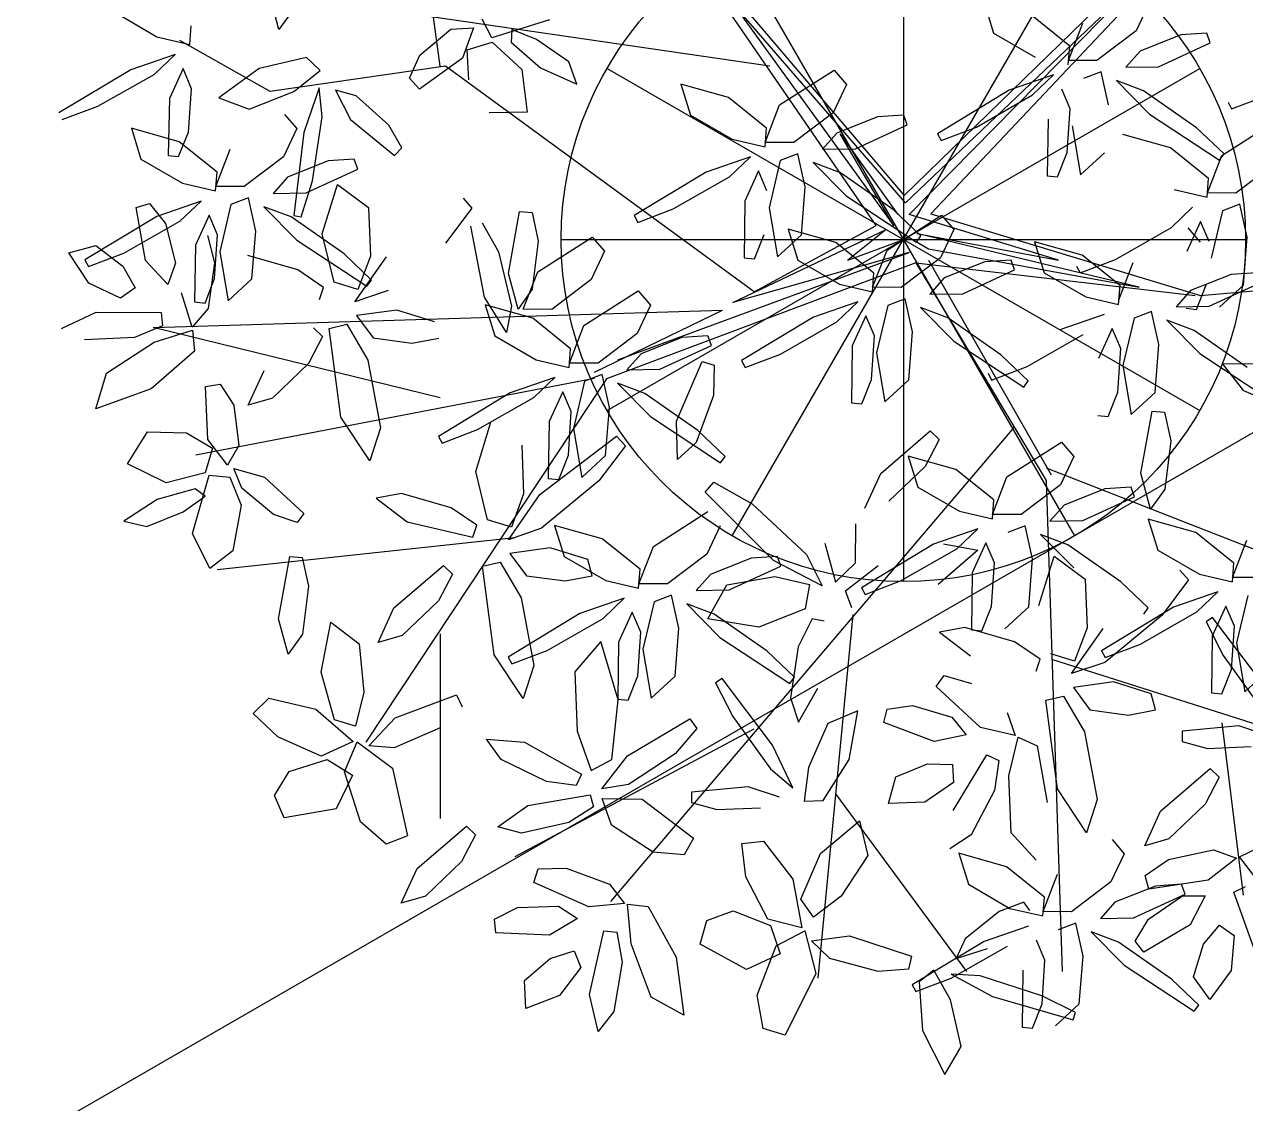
# Model space of a CAD drawing. Extents: x 8365 to 8547, y -347 to -272.
# Drawn here: x 8511.82 to 8512.89, y -327.927 to -326.981 of the extents above; entities that cross this region are included whole.
import ezdxf

# ---------------------------------------------------------------- set-up
doc = ezdxf.new("R2010")
doc.units = 0
doc.layers.get('0').update_dxf_attribs({"linetype": 'CONTINUOUS'})
doc.layers.add('1', color=7, linetype='CONTINUOUS')

msp = doc.modelspace()

# ---------------------------------------------------------------- linework, layer by layer
at = {"linetype": 'CONTINUOUS'}
for p, q in [((8512.5904, -326.8692), (8512.5904, -327.4692)), ((8512.5904, -326.8692), (8512.5904, -327.4692)), ((8512.4404, -326.9094), (8512.7404, -327.429)), ((8512.4404, -326.9094), (8512.7404, -327.429)), ((8512.4404, -327.429), (8512.7404, -326.9094)), ((8512.3306, -327.3192), (8512.8502, -327.0192)), ((8512.3306, -327.0192), (8512.8502, -327.3192)), ((8512.2904, -327.1692), (8512.8904, -327.1692)), ((8512.2904, -327.1692), (8512.8904, -327.1692)), ((8512.2904, -327.1692), (8512.8904, -327.1692))]:
    msp.add_line(p, q, dxfattribs=at)
at = {"color": 44}
for p, q in [((8512.5666, -327.1569), (8512.3709, -326.8716)), ((8512.3709, -326.8716), (8512.5911, -327.1306)), ((8512.1844, -327.0171), (8512.1658, -326.8828)), ((8512.5911, -327.1306), (8512.7996, -326.9276)), ((8512.4734, -327.0171), (8511.9747, -326.9443)), ((8512.8039, -326.9354), (8512.5922, -327.137)), ((8512.5956, -327.1471), (8512.8039, -326.9354)), ((8512.6144, -327.1466), (8512.814, -326.9353)), ((8512.5922, -327.137), (8512.441, -326.9623)), ((8512.441, -326.9623), (8512.582, -327.1571)), ((8512.0353, -327.0394), (8511.956, -326.9947)), ((8512.1891, -327.0171), (8512.0353, -327.0394)), ((8512.4595, -327.215), (8512.1891, -327.0171)), ((8512.582, -327.1571), (8512.535, -327.0765)), ((8512.535, -327.0765), (8512.5854, -327.1471)), ((8512.7265, -327.1874), (8512.5956, -327.1471)), ((8512.6144, -327.1466), (8512.8509, -327.2184)), ((8512.4595, -327.215), (8512.5666, -327.1569)), ((8512.441, -327.2243), (8512.5754, -327.1605)), ((8512.5754, -327.1605), (8512.5417, -327.1874)), ((8512.5417, -327.1874), (8512.5956, -327.1673)), ((8512.5956, -327.1673), (8512.6124, -327.1774)), ((8512.6022, -327.1639), (8512.7265, -327.1874)), ((8512.7971, -327.211), (8512.6022, -327.1639)), ((8512.6124, -327.1774), (8512.7971, -327.211)), ((8512.6012, -327.1896), (8512.33, -327.2912)), ((8512.3402, -327.2748), (8512.5956, -327.1806)), ((8512.5956, -327.1806), (8512.441, -327.2243)), ((8512.6012, -327.1896), (8512.7157, -327.3806)), ((8512.6012, -327.1896), (8512.8462, -327.2184)), ((8512.6124, -327.1874), (8512.7199, -327.3756)), ((8512.8509, -327.2184), (8513.0373, -327.2016)), ((8511.9327, -327.2464), (8512.4319, -327.231)), ((8512.3196, -327.2855), (8512.4319, -327.231)), ((8512.1844, -327.3079), (8511.9327, -327.2464)), ((8512.3196, -327.2911), (8511.97, -327.3582)), ((8512.33, -327.2912), (8512.1192, -327.6099)), ((8512.6871, -327.334), (8512.3336, -327.7497)), ((8512.7157, -327.3694), (8513.1445, -327.5372)), ((8512.7157, -327.3806), (8512.7297, -327.8112)), ((8512.2497, -327.4309), (8511.9887, -327.4589)), ((8512.546, -327.4981), (8512.5153, -327.8168)), ((8512.1844, -327.5149), (8512.1844, -327.677)), ((8512.7204, -327.5372), (8513.0373, -327.6379)), ((8512.8695, -327.5931), (8512.8882, -327.7441)), ((8512.4594, -327.5987), (8512.2497, -327.7106)), ((8512.5309, -327.6553), (8512.6458, -327.8112))]:
    msp.add_line(p, q, dxfattribs=at)
at = {"color": 60}
for p, q in [((8512.0429, -326.9849), (8512.0348, -326.9535)), ((8511.8996, -326.97), (8511.9359, -326.9913)), ((8512.0556, -326.9675), (8512.0429, -326.9849)), ((8512.2296, -326.9923), (8512.2212, -326.9759)), ((8512.2803, -326.9765), (8512.2296, -326.9923)), ((8511.9647, -326.9982), (8511.9661, -326.9817)), ((8512.1664, -327.0075), (8512.1936, -326.9847)), ((8512.1936, -326.9847), (8512.2136, -326.9834)), ((8512.2136, -326.9834), (8512.204, -327.0102)), ((8512.247, -326.9851), (8512.2465, -326.996)), ((8512.2689, -326.9938), (8512.247, -326.9851)), ((8511.9359, -326.9913), (8511.9647, -326.9982)), ((8512.2081, -327.0028), (8512.2298, -326.9961)), ((8512.2298, -326.9961), (8512.2559, -327.0202)), ((8512.2465, -326.996), (8512.2723, -327.0187)), ((8512.2971, -327.0133), (8512.2689, -326.9938)), ((8511.952, -327.0069), (8511.913, -327.0203)), ((8511.9335, -327.0245), (8511.952, -327.0069)), ((8512.1574, -327.0278), (8512.1664, -327.0075)), ((8512.2093, -327.029), (8512.2081, -327.0028)), ((8511.959, -327.0193), (8511.9469, -327.0456)), ((8511.9663, -327.0369), (8511.959, -327.0193)), ((8512.0255, -327.0192), (8511.9904, -327.0448)), ((8512.0671, -327.0096), (8512.0255, -327.0192)), ((8512.0792, -327.0208), (8512.0671, -327.0096)), ((8512.204, -327.0102), (8512.1663, -327.0372)), ((8512.2723, -327.0187), (8512.3042, -327.0328)), ((8512.3042, -327.0328), (8512.2971, -327.0133)), ((8511.913, -327.0203), (8511.8499, -327.058)), ((8511.8841, -327.0523), (8511.9335, -327.0245)), ((8512.0561, -327.0393), (8512.0792, -327.0208)), ((8512.1663, -327.0372), (8512.1574, -327.0278)), ((8512.2559, -327.0202), (8512.2605, -327.0576)), ((8511.9636, -327.0751), (8511.9663, -327.0369)), ((8512.0169, -327.055), (8512.0561, -327.0393)), ((8512.0782, -327.0362), (8512.0649, -327.0752)), ((8512.0808, -327.0616), (8512.0782, -327.0362)), ((8512.1107, -327.0433), (8512.0924, -327.0383)), ((8512.0924, -327.0383), (8512.1057, -327.064)), ((8512.4371, -327.0447), (8512.3953, -327.0329)), ((8512.3953, -327.0329), (8512.4037, -327.06)), ((8511.9469, -327.0456), (8511.9459, -327.0954)), ((8511.9904, -327.0448), (8512.0169, -327.055)), ((8512.1392, -327.0689), (8512.1107, -327.0433)), ((8511.853, -327.0639), (8511.8841, -327.0523)), ((8512.0479, -327.0594), (8512.0587, -327.0719)), ((8512.0724, -327.1177), (8512.0808, -327.0616)), ((8512.2605, -327.0576), (8512.2273, -327.0581)), ((8512.4037, -327.06), (8512.4402, -327.0811)), ((8511.9554, -327.0834), (8511.9136, -327.0716)), ((8511.9136, -327.0716), (8511.922, -327.0987)), ((8512.0587, -327.0719), (8512.0471, -327.0967)), ((8512.1057, -327.064), (8512.1444, -327.0954)), ((8512.1508, -327.0888), (8512.1392, -327.0689)), ((8511.955, -327.0965), (8511.9636, -327.0751)), ((8511.9887, -327.1101), (8511.9554, -327.0834)), ((8512.0649, -327.0752), (8512.0559, -327.1482)), ((8511.9876, -327.1227), (8512.0002, -327.0899)), ((8512.1444, -327.0954), (8512.1508, -327.0888)), ((8511.922, -327.0987), (8511.9585, -327.1198)), ((8511.9459, -327.0954), (8511.955, -327.0965)), ((8512.0471, -327.0967), (8512.0126, -327.1228)), ((8512.086, -327.1003), (8512.0504, -327.1145)), ((8512.109, -327.0987), (8512.086, -327.1003)), ((8512.112, -327.1074), (8512.109, -327.0987)), ((8511.9874, -327.1265), (8511.9887, -327.1101)), ((8512.0504, -327.1145), (8512.0378, -327.1287)), ((8512.0667, -327.1282), (8512.112, -327.1074)), ((8512.4175, -327.1102), (8512.3545, -327.1482)), ((8512.3887, -327.1424), (8512.4379, -327.1143)), ((8511.9585, -327.1198), (8511.9874, -327.1265)), ((8512.0126, -327.1228), (8511.9876, -327.1227)), ((8512.0625, -327.1493), (8512.0724, -327.1177)), ((8512.081, -327.1641), (8512.0942, -327.1208)), ((8512.0942, -327.1208), (8512.1215, -327.1411)), ((8511.9747, -327.1354), (8511.9358, -327.1489)), ((8511.9562, -327.153), (8511.9747, -327.1354)), ((8512.0162, -327.1327), (8512.0008, -327.1386)), ((8512.0226, -327.1617), (8512.0162, -327.1327)), ((8512.0378, -327.1287), (8512.0667, -327.1282)), ((8512.2046, -327.133), (8512.2122, -327.1417)), ((8511.9178, -327.1411), (8511.9295, -327.1375)), ((8511.9261, -327.1876), (8511.9178, -327.1411)), ((8511.9295, -327.1375), (8511.9436, -327.155)), ((8511.9818, -327.1477), (8511.9697, -327.1741)), ((8511.9891, -327.1652), (8511.9818, -327.1477)), ((8512.0008, -327.1386), (8511.991, -327.1801)), ((8512.0536, -327.1494), (8512.0297, -327.1404)), ((8512.0297, -327.1404), (8512.0586, -327.1697)), ((8512.1215, -327.1411), (8512.1231, -327.1838)), ((8512.2122, -327.1417), (8512.1889, -327.1725)), ((8512.2441, -327.1991), (8512.254, -327.1446)), ((8512.254, -327.1446), (8512.2649, -327.1455)), ((8512.2649, -327.1455), (8512.2703, -327.1706)), ((8512.3577, -327.1541), (8512.3887, -327.1424)), ((8511.9358, -327.1489), (8511.8728, -327.187)), ((8511.907, -327.1811), (8511.9562, -327.153)), ((8511.9436, -327.155), (8511.9524, -327.19)), ((8512.1001, -327.1818), (8512.0536, -327.1494)), ((8512.0559, -327.1482), (8512.0625, -327.1493)), ((8512.2231, -327.2198), (8512.2112, -327.1574)), ((8512.2212, -327.1546), (8512.2354, -327.1801)), ((8512.3545, -327.1482), (8512.3577, -327.1541)), ((8511.9804, -327.1655), (8511.9865, -327.1896)), ((8511.9866, -327.2035), (8511.9891, -327.1652)), ((8512.0193, -327.2037), (8512.0226, -327.1617)), ((8512.0914, -327.2065), (8512.081, -327.1641)), ((8512.2698, -327.1975), (8512.3175, -327.167)), ((8512.3175, -327.167), (8512.3283, -327.1794)), ((8511.8588, -327.1809), (8511.8823, -327.1745)), ((8511.8823, -327.1745), (8511.9062, -327.1926)), ((8511.9697, -327.1741), (8511.969, -327.2239)), ((8511.991, -327.1801), (8511.9983, -327.223)), ((8512.0586, -327.1697), (8512.1201, -327.2102)), ((8512.2354, -327.1801), (8512.2467, -327.2276)), ((8512.2703, -327.1706), (8512.265, -327.2128)), ((8512.3283, -327.1794), (8512.3166, -327.2042)), ((8511.8762, -327.2075), (8511.8588, -327.1809)), ((8511.8728, -327.187), (8511.876, -327.1928)), ((8511.876, -327.1928), (8511.907, -327.1811)), ((8511.9455, -327.2086), (8511.9261, -327.1876)), ((8511.9524, -327.19), (8511.9455, -327.2086)), ((8511.9865, -327.1896), (8511.9808, -327.2296)), ((8512.0594, -327.1959), (8512.0158, -327.1833)), ((8512.124, -327.2047), (8512.1001, -327.1818)), ((8512.1096, -327.2239), (8512.1372, -327.1843)), ((8512.1231, -327.1838), (8512.1122, -327.213)), ((8511.9062, -327.1926), (8511.917, -327.2116)), ((8512.082, -327.2112), (8512.0594, -327.1959)), ((8512.2526, -327.2303), (8512.2441, -327.1991)), ((8512.2571, -327.2302), (8512.2698, -327.1975)), ((8511.904, -327.2205), (8511.8762, -327.2075)), ((8511.917, -327.2116), (8511.904, -327.2205)), ((8511.9782, -327.2249), (8511.9866, -327.2035)), ((8511.9983, -327.223), (8512.0193, -327.2037)), ((8512.0785, -327.2217), (8512.082, -327.2112)), ((8512.1122, -327.213), (8512.0914, -327.2065)), ((8512.1201, -327.2102), (8512.124, -327.2047)), ((8512.3166, -327.2042), (8512.2821, -327.2304)), ((8511.967, -327.246), (8511.9575, -327.216)), ((8512.1386, -327.2139), (8512.1096, -327.2239)), ((8512.2424, -327.2508), (8512.2231, -327.2198)), ((8512.265, -327.2128), (8512.2526, -327.2303)), ((8512.3103, -327.2447), (8512.358, -327.2142)), ((8511.8523, -327.2473), (8511.8826, -327.2328)), ((8511.8826, -327.2328), (8511.9398, -327.2333)), ((8511.9398, -327.2333), (8511.9409, -327.2448)), ((8511.9808, -327.2296), (8511.967, -327.246)), ((8511.969, -327.2239), (8511.9782, -327.2249)), ((8512.1462, -327.231), (8512.1111, -327.2359)), ((8512.1793, -327.2414), (8512.1462, -327.231)), ((8512.2655, -327.2382), (8512.2237, -327.2264)), ((8512.2237, -327.2264), (8512.2321, -327.2536)), ((8512.2467, -327.2276), (8512.2424, -327.2508)), ((8512.2821, -327.2304), (8512.2571, -327.2302)), ((8512.087, -327.2471), (8512.1024, -327.2435)), ((8512.1024, -327.2435), (8512.1208, -327.275)), ((8512.1111, -327.2359), (8512.1255, -327.2555)), ((8512.2987, -327.2649), (8512.2655, -327.2382)), ((8511.9163, -327.255), (8511.8724, -327.2571)), ((8511.9409, -327.2448), (8511.9163, -327.255)), ((8511.9337, -327.2591), (8511.9671, -327.2487)), ((8511.9671, -327.2487), (8511.9689, -327.267)), ((8512.0811, -327.2543), (8512.0689, -327.2778)), ((8512.0732, -327.2467), (8512.0811, -327.2543)), ((8512.0972, -327.3249), (8512.087, -327.2471)), ((8512.2321, -327.2536), (8512.2686, -327.2746)), ((8512.2977, -327.2775), (8512.3103, -327.2447)), ((8512.3571, -327.2515), (8512.3227, -327.2777)), ((8511.8917, -327.2864), (8511.9337, -327.2591)), ((8512.1255, -327.2555), (8512.1594, -327.2602)), ((8512.1594, -327.2602), (8512.1832, -327.2556)), ((8512.2974, -327.2814), (8512.2987, -327.2649)), ((8511.9689, -327.267), (8511.9308, -327.3002)), ((8512.1208, -327.275), (8512.132, -327.3342)), ((8512.2686, -327.2746), (8512.2974, -327.2814)), ((8512.3605, -327.2693), (8512.3479, -327.2835)), ((8511.8824, -327.3176), (8511.8917, -327.2864)), ((8512.016, -327.3144), (8512.0299, -327.2841)), ((8512.0689, -327.2778), (8512.0372, -327.3082)), ((8512.3227, -327.2777), (8512.2977, -327.2775)), ((8511.9787, -327.2982), (8511.9914, -327.2959)), ((8511.9914, -327.2959), (8512.0035, -327.3145)), ((8512.2847, -327.2902), (8512.2458, -327.3037)), ((8512.2663, -327.3078), (8512.2847, -327.2902)), ((8512.3109, -327.2934), (8512.3011, -327.3349)), ((8512.3263, -327.2876), (8512.3109, -327.2934)), ((8512.3327, -327.3165), (8512.3263, -327.2876)), ((8512.3636, -327.3043), (8512.3397, -327.2952)), ((8511.9308, -327.3002), (8511.8824, -327.3176)), ((8511.9807, -327.3445), (8511.9787, -327.2982)), ((8512.0372, -327.3082), (8512.016, -327.3144)), ((8512.2458, -327.3037), (8512.1829, -327.3418)), ((8512.2171, -327.3359), (8512.2663, -327.3078)), ((8512.2918, -327.3026), (8512.2798, -327.3289)), ((8512.2992, -327.3201), (8512.2918, -327.3026)), ((8512.0035, -327.3145), (8512.0077, -327.3498)), ((8512.3293, -327.3585), (8512.3327, -327.3165)), ((8512.1225, -327.3633), (8512.0972, -327.3249)), ((8512.2155, -327.3726), (8512.2287, -327.3293)), ((8512.2798, -327.3289), (8512.2791, -327.3787)), ((8512.2967, -327.3583), (8512.2992, -327.3201)), ((8511.9102, -327.3659), (8511.9278, -327.3379)), ((8511.9278, -327.3379), (8511.962, -327.3387)), ((8511.962, -327.3387), (8511.9847, -327.352)), ((8512.132, -327.3342), (8512.1225, -327.3633)), ((8512.1861, -327.3477), (8512.2171, -327.3359)), ((8512.3011, -327.3349), (8512.3084, -327.3778)), ((8511.9979, -327.3672), (8511.9807, -327.3445)), ((8512.0077, -327.3498), (8511.9979, -327.3672)), ((8512.1829, -327.3418), (8512.1861, -327.3477)), ((8512.256, -327.3496), (8512.2575, -327.3923)), ((8512.2716, -327.3928), (8512.339, -327.3415)), ((8512.3467, -327.3502), (8512.3234, -327.3809)), ((8512.339, -327.3415), (8512.3467, -327.3502)), ((8511.9847, -327.352), (8511.9784, -327.3738)), ((8512.2882, -327.3797), (8512.2967, -327.3583)), ((8512.3084, -327.3778), (8512.3293, -327.3585)), ((8511.944, -327.3825), (8511.9102, -327.3659)), ((8512.0103, -327.3873), (8512.0035, -327.3701)), ((8512.0035, -327.3701), (8512.0302, -327.3777)), ((8512.2259, -327.415), (8512.2155, -327.3726)), ((8511.9784, -327.3738), (8511.944, -327.3825)), ((8511.9672, -327.4269), (8511.9817, -327.3757)), ((8511.9817, -327.3757), (8512, -327.3777)), ((8512, -327.3777), (8512.0098, -327.4022)), ((8512.0302, -327.3777), (8512.0649, -327.4095)), ((8512.3234, -327.3809), (8512.2731, -327.4224)), ((8512.2791, -327.3787), (8512.2882, -327.3797)), ((8511.9694, -327.3879), (8511.9362, -327.3971)), ((8511.9589, -327.4079), (8511.9782, -327.3942)), ((8511.9782, -327.3942), (8511.9694, -327.3879)), ((8512.0383, -327.4102), (8512.0103, -327.3873)), ((8512.1503, -327.3918), (8512.1281, -327.396)), ((8512.1939, -327.4044), (8512.1503, -327.3918)), ((8512.2441, -327.4324), (8512.2716, -327.3928)), ((8512.2575, -327.3923), (8512.2467, -327.4215)), ((8511.9362, -327.3971), (8511.907, -327.4161)), ((8512.0098, -327.4022), (8512.0025, -327.4421)), ((8512.1281, -327.396), (8512.1555, -327.4167)), ((8512.2164, -327.4197), (8512.1939, -327.4044)), ((8511.9272, -327.4208), (8511.9589, -327.4079)), ((8512.059, -327.4174), (8512.0383, -327.4102)), ((8512.0649, -327.4095), (8512.059, -327.4174)), ((8512.2467, -327.4215), (8512.2259, -327.415)), ((8511.907, -327.4161), (8511.9272, -327.4208)), ((8512.1555, -327.4167), (8512.213, -327.4301)), ((8512.213, -327.4301), (8512.2164, -327.4197)), ((8512.2731, -327.4224), (8512.2441, -327.4324)), ((8512.3264, -327.4318), (8512.2846, -327.4199)), ((8512.2846, -327.4199), (8512.293, -327.4471)), ((8511.9824, -327.4576), (8511.9672, -327.4269)), ((8512.0025, -327.4421), (8511.9824, -327.4576)), ((8512.0426, -327.5017), (8512.0525, -327.4472)), ((8512.0525, -327.4472), (8512.0634, -327.4481)), ((8512.2807, -327.4395), (8512.2455, -327.4444)), ((8512.2455, -327.4444), (8512.26, -327.464)), ((8512.3138, -327.4499), (8512.2807, -327.4395)), ((8512.293, -327.4471), (8512.3295, -327.4682)), ((8512.0634, -327.4481), (8512.0688, -327.4732)), ((8512.1438, -327.4923), (8512.1871, -327.455)), ((8512.1871, -327.455), (8512.1951, -327.4626)), ((8512.2215, -327.4556), (8512.2369, -327.452)), ((8512.2316, -327.5334), (8512.2215, -327.4556)), ((8512.2369, -327.452), (8512.2553, -327.4835)), ((8512.3177, -327.464), (8512.3138, -327.4499)), ((8512.1951, -327.4626), (8512.1828, -327.4861)), ((8512.26, -327.464), (8512.2938, -327.4686)), ((8512.2938, -327.4686), (8512.3177, -327.464)), ((8512.0688, -327.4732), (8512.0635, -327.5154)), ((8512.1828, -327.4861), (8512.1511, -327.5165)), ((8512.2553, -327.4835), (8512.2665, -327.5427)), ((8512.3456, -327.4837), (8512.3067, -327.4972)), ((8512.3272, -327.5014), (8512.3456, -327.4837)), ((8512.1299, -327.5227), (8512.1438, -327.4923)), ((8512.3067, -327.4972), (8512.2438, -327.5353)), ((8512.3527, -327.4961), (8512.3407, -327.5224))]:
    msp.add_line(p, q, dxfattribs=at)
at = {"color": 62}
for p, q in [((8512.6611, -326.961), (8512.6695, -326.9881)), ((8512.8062, -326.9613), (8512.7945, -326.9861)), ((8512.7362, -326.9995), (8512.7029, -326.9728)), ((8512.7351, -327.0121), (8512.7477, -326.9793)), ((8512.7945, -326.9861), (8512.7601, -327.0123)), ((8512.6695, -326.9881), (8512.706, -327.0092)), ((8512.7348, -327.0159), (8512.7362, -326.9995)), ((8512.7979, -327.0039), (8512.7853, -327.0181)), ((8512.7601, -327.0123), (8512.7351, -327.0121)), ((8512.4819, -327.0512), (8512.5296, -327.0207)), ((8512.5296, -327.0207), (8512.5404, -327.0332)), ((8512.7221, -327.0248), (8512.6832, -327.0383)), ((8512.7037, -327.0424), (8512.7221, -327.0248)), ((8512.7637, -327.0221), (8512.7483, -327.028)), ((8512.7701, -327.0511), (8512.7637, -327.0221)), ((8512.801, -327.0389), (8512.7771, -327.0298)), ((8512.7771, -327.0298), (8512.8061, -327.0591)), ((8512.5404, -327.0332), (8512.5288, -327.058)), ((8512.6832, -327.0383), (8512.6203, -327.0764)), ((8512.7366, -327.0547), (8512.7292, -327.0372)), ((8512.4704, -327.0714), (8512.4371, -327.0447)), ((8512.4693, -327.084), (8512.4819, -327.0512)), ((8512.6545, -327.0705), (8512.7037, -327.0424)), ((8512.5288, -327.058), (8512.4943, -327.0841)), ((8512.5677, -327.0616), (8512.5321, -327.0758)), ((8512.5907, -327.06), (8512.5677, -327.0616)), ((8512.5937, -327.0687), (8512.5907, -327.06)), ((8512.4691, -327.0878), (8512.4704, -327.0714)), ((8512.5484, -327.0895), (8512.5937, -327.0687)), ((8512.6235, -327.0823), (8512.6545, -327.0705)), ((8512.4402, -327.0811), (8512.4691, -327.0878)), ((8512.5321, -327.0758), (8512.5195, -327.09)), ((8512.6203, -327.0764), (8512.6235, -327.0823)), ((8512.4943, -327.0841), (8512.4693, -327.084)), ((8512.4979, -327.094), (8512.4825, -327.0999)), ((8512.5043, -327.1229), (8512.4979, -327.094)), ((8512.5195, -327.09), (8512.5484, -327.0895)), ((8512.4564, -327.0966), (8512.4175, -327.1102)), ((8512.4379, -327.1143), (8512.4564, -327.0966)), ((8512.4825, -327.0999), (8512.4727, -327.1414)), ((8512.5353, -327.1107), (8512.5114, -327.1017)), ((8512.5114, -327.1017), (8512.5403, -327.131)), ((8512.4635, -327.109), (8512.4515, -327.1354)), ((8512.4708, -327.1265), (8512.4635, -327.109)), ((8512.5818, -327.1431), (8512.5353, -327.1107)), ((8512.501, -327.165), (8512.5043, -327.1229)), ((8512.4515, -327.1354), (8512.4507, -327.1852)), ((8512.5403, -327.131), (8512.6018, -327.1714)), ((8512.4727, -327.1414), (8512.4801, -327.1843)), ((8512.5761, -327.1784), (8512.6238, -327.1479)), ((8512.6057, -327.166), (8512.5818, -327.1431)), ((8512.6238, -327.1479), (8512.6346, -327.1604)), ((8512.4599, -327.1862), (8512.4683, -327.1648)), ((8512.4801, -327.1843), (8512.501, -327.165)), ((8512.5313, -327.1719), (8512.4894, -327.16)), ((8512.4894, -327.16), (8512.4979, -327.1872)), ((8512.6018, -327.1714), (8512.6057, -327.166)), ((8512.6346, -327.1604), (8512.6229, -327.1851)), ((8512.5645, -327.1986), (8512.5313, -327.1719)), ((8512.5634, -327.2111), (8512.5761, -327.1784)), ((8512.4507, -327.1852), (8512.4599, -327.1862)), ((8512.4979, -327.1872), (8512.5343, -327.2083)), ((8512.6229, -327.1851), (8512.5884, -327.2113)), ((8512.6618, -327.1888), (8512.6263, -327.2029)), ((8512.6848, -327.1872), (8512.6618, -327.1888)), ((8512.6879, -327.1959), (8512.6848, -327.1872)), ((8512.5632, -327.215), (8512.5645, -327.1986)), ((8512.6426, -327.2167), (8512.6879, -327.1959)), ((8512.5343, -327.2083), (8512.5632, -327.215)), ((8512.5884, -327.2113), (8512.5634, -327.2111)), ((8512.6263, -327.2029), (8512.6136, -327.2171)), ((8512.358, -327.2142), (8512.3688, -327.2267)), ((8512.5921, -327.2212), (8512.5767, -327.2271)), ((8512.5984, -327.2501), (8512.5921, -327.2212)), ((8512.6136, -327.2171), (8512.6426, -327.2167)), ((8512.3688, -327.2267), (8512.3571, -327.2515)), ((8512.5505, -327.2238), (8512.5116, -327.2374)), ((8512.5321, -327.2415), (8512.5505, -327.2238)), ((8512.5767, -327.2271), (8512.5669, -327.2686)), ((8512.6294, -327.2379), (8512.6055, -327.2289)), ((8512.6055, -327.2289), (8512.6345, -327.2582)), ((8512.5116, -327.2374), (8512.4486, -327.2754)), ((8512.4828, -327.2696), (8512.5321, -327.2415)), ((8512.5576, -327.2362), (8512.5456, -327.2625)), ((8512.565, -327.2537), (8512.5576, -327.2362)), ((8512.6759, -327.2703), (8512.6294, -327.2379)), ((8512.3961, -327.2551), (8512.3605, -327.2693)), ((8512.419, -327.2536), (8512.3961, -327.2551)), ((8512.4221, -327.2622), (8512.419, -327.2536)), ((8512.5625, -327.2919), (8512.565, -327.2537)), ((8512.5951, -327.2921), (8512.5984, -327.2501)), ((8512.3768, -327.283), (8512.4221, -327.2622)), ((8512.5456, -327.2625), (8512.5449, -327.3124)), ((8512.3916, -327.3286), (8512.4141, -327.276)), ((8512.4141, -327.276), (8512.4246, -327.2794)), ((8512.4486, -327.2754), (8512.4518, -327.2813)), ((8512.4518, -327.2813), (8512.4828, -327.2696)), ((8512.5669, -327.2686), (8512.5742, -327.3114)), ((8512.3479, -327.2835), (8512.3768, -327.283)), ((8512.4246, -327.2794), (8512.4239, -327.3059)), ((8512.6646, -327.2865), (8512.6678, -327.2924)), ((8512.3397, -327.2952), (8512.3687, -327.3245)), ((8512.554, -327.3133), (8512.5625, -327.2919)), ((8512.5742, -327.3114), (8512.5951, -327.2921)), ((8512.4101, -327.3366), (8512.3636, -327.3043)), ((8512.4239, -327.3059), (8512.4088, -327.3471)), ((8512.5449, -327.3124), (8512.554, -327.3133)), ((8512.3687, -327.3245), (8512.4301, -327.365)), ((8512.3925, -327.362), (8512.3916, -327.3286)), ((8512.4341, -327.3595), (8512.4101, -327.3366)), ((8512.5705, -327.3743), (8512.6138, -327.337)), ((8512.6138, -327.337), (8512.6217, -327.3446)), ((8512.4088, -327.3471), (8512.3925, -327.362)), ((8512.6217, -327.3446), (8512.6095, -327.3681)), ((8512.4301, -327.365), (8512.4341, -327.3595)), ((8512.6365, -327.3709), (8512.5946, -327.3591)), ((8512.5946, -327.3591), (8512.6031, -327.3863)), ((8512.6095, -327.3681), (8512.5777, -327.3985)), ((8512.6697, -327.3976), (8512.6365, -327.3709)), ((8512.4165, -327.3907), (8512.4241, -327.382)), ((8512.4241, -327.382), (8512.4577, -327.401)), ((8512.5566, -327.4047), (8512.5705, -327.3743)), ((8512.6686, -327.4102), (8512.6812, -327.3774)), ((8512.4764, -327.4507), (8512.4165, -327.3907)), ((8512.6031, -327.3863), (8512.6395, -327.4074)), ((8512.4577, -327.401), (8512.5055, -327.4454)), ((8512.6684, -327.4141), (8512.6697, -327.3976)), ((8512.3712, -327.4383), (8512.4189, -327.4078)), ((8512.6395, -327.4074), (8512.6684, -327.4141)), ((8512.4297, -327.4202), (8512.418, -327.445)), ((8512.3597, -327.4584), (8512.3264, -327.4318)), ((8512.3586, -327.471), (8512.3712, -327.4383)), ((8512.418, -327.445), (8512.3836, -327.4712)), ((8512.4799, -327.4471), (8512.457, -327.4486)), ((8512.483, -327.4557), (8512.4799, -327.4471)), ((8512.3583, -327.4749), (8512.3597, -327.4584)), ((8512.457, -327.4486), (8512.4214, -327.4628)), ((8512.4377, -327.4765), (8512.483, -327.4557)), ((8512.3295, -327.4682), (8512.3583, -327.4749)), ((8512.4214, -327.4628), (8512.4088, -327.477)), ((8512.4356, -327.4719), (8512.4777, -327.4648)), ((8512.3836, -327.4712), (8512.3586, -327.471)), ((8512.4088, -327.477), (8512.4377, -327.4765)), ((8512.4191, -327.5017), (8512.4356, -327.4719)), ((8512.3718, -327.487), (8512.362, -327.5285)), ((8512.3872, -327.4811), (8512.3718, -327.487)), ((8512.3936, -327.51), (8512.3872, -327.4811)), ((8512.4245, -327.4978), (8512.4006, -327.4888)), ((8512.4006, -327.4888), (8512.4296, -327.5181)), ((8512.278, -327.5295), (8512.3272, -327.5014)), ((8512.3601, -327.5136), (8512.3527, -327.4961)), ((8512.471, -327.5301), (8512.4245, -327.4978)), ((8512.5044, -327.4931), (8512.4637, -327.5091)), ((8512.0511, -327.5329), (8512.0426, -327.5017)), ((8512.0799, -327.5485), (8512.0885, -327.5048)), ((8512.0885, -327.5048), (8512.1134, -327.5237)), ((8512.3902, -327.552), (8512.3936, -327.51)), ((8512.4637, -327.5091), (8512.4191, -327.5017)), ((8512.0635, -327.5154), (8512.0511, -327.5329)), ((8512.1511, -327.5165), (8512.1299, -327.5227)), ((8512.3251, -327.5216), (8512.3023, -327.5484)), ((8512.3405, -327.5729), (8512.3251, -327.5216)), ((8512.3407, -327.5224), (8512.34, -327.5723)), ((8512.3576, -327.5518), (8512.3601, -327.5136)), ((8512.4296, -327.5181), (8512.491, -327.5585)), ((8512.1134, -327.5237), (8512.1174, -327.5662)), ((8512.257, -327.5718), (8512.2316, -327.5334)), ((8512.247, -327.5412), (8512.278, -327.5295)), ((8512.362, -327.5285), (8512.3693, -327.5713)), ((8512.495, -327.5531), (8512.471, -327.5301)), ((8512.4982, -327.5263), (8512.4915, -327.5711)), ((8512.2438, -327.5353), (8512.247, -327.5412)), ((8512.2665, -327.5427), (8512.257, -327.5718)), ((8512.0917, -327.5904), (8512.0799, -327.5485)), ((8512.3023, -327.5484), (8512.3045, -327.6002)), ((8512.3491, -327.5732), (8512.3576, -327.5518)), ((8512.3693, -327.5713), (8512.3902, -327.552)), ((8512.4314, -327.5541), (8512.4258, -327.5579)), ((8512.4758, -327.6127), (8512.4314, -327.5541)), ((8512.491, -327.5585), (8512.495, -327.5531)), ((8512.4258, -327.5579), (8512.4408, -327.5875)), ((8512.0205, -327.5847), (8512.0341, -327.5713)), ((8512.0341, -327.5713), (8512.0752, -327.5811)), ((8512.1174, -327.5662), (8512.11, -327.5958)), ((8512.1449, -327.5887), (8512.1985, -327.5686)), ((8512.1985, -327.5686), (8512.2036, -327.579)), ((8512.3347, -327.6252), (8512.3405, -327.5729)), ((8512.34, -327.5723), (8512.3491, -327.5732)), ((8512.4915, -327.5711), (8512.4986, -327.5925)), ((8512.0419, -327.6054), (8512.0205, -327.5847)), ((8512.0752, -327.5811), (8512.108, -327.6095)), ((8512.11, -327.5958), (8512.0917, -327.5904)), ((8512.1218, -327.6131), (8512.1449, -327.5887)), ((8512.1842, -327.5973), (8512.144, -327.615)), ((8512.3486, -327.6221), (8512.4032, -327.5895)), ((8512.4032, -327.5895), (8512.4092, -327.598)), ((8512.4408, -327.5875), (8512.4739, -327.6335)), ((8512.0799, -327.6222), (8512.0419, -327.6054)), ((8512.2379, -327.6251), (8512.2249, -327.6073)), ((8512.2249, -327.6073), (8512.2581, -327.6099)), ((8512.3045, -327.6002), (8512.3167, -327.6347)), ((8512.4092, -327.598), (8512.3902, -327.6201)), ((8512.108, -327.6095), (8512.0799, -327.6222)), ((8512.1004, -327.6359), (8512.1116, -327.6098)), ((8512.1116, -327.6098), (8512.1426, -327.6329)), ((8512.144, -327.615), (8512.1218, -327.6131)), ((8512.2581, -327.6099), (8512.3081, -327.6379)), ((8512.4934, -327.6499), (8512.4758, -327.6127)), ((8512.0519, -327.6356), (8512.0852, -327.6252)), ((8512.0852, -327.6252), (8512.1075, -327.639)), ((8512.2774, -327.6444), (8512.2379, -327.6251)), ((8512.3167, -327.6347), (8512.3347, -327.6252)), ((8512.3261, -327.6509), (8512.3486, -327.6221)), ((8512.3902, -327.6201), (8512.3494, -327.647)), ((8512.0391, -327.6567), (8512.0519, -327.6356)), ((8512.1075, -327.639), (8512.0931, -327.6684)), ((8512.1144, -327.6799), (8512.1004, -327.6359)), ((8512.1426, -327.6329), (8512.1557, -327.692)), ((8512.3081, -327.6379), (8512.3036, -327.6479)), ((8512.4739, -327.6335), (8512.4934, -327.6499)), ((8512.3036, -327.6479), (8512.2774, -327.6444)), ((8512.3494, -327.647), (8512.3261, -327.6509)), ((8512.4544, -327.6491), (8512.4047, -327.6537)), ((8512.0475, -327.6764), (8512.0391, -327.6567)), ((8512.0931, -327.6684), (8512.0475, -327.6764)), ((8512.2348, -327.6842), (8512.2613, -327.6655)), ((8512.137, -327.6995), (8512.1144, -327.6799)), ((8512.1557, -327.692), (8512.137, -327.6995)), ((8512.1641, -327.7209), (8512.2074, -327.6835)), ((8512.2154, -327.6911), (8512.2031, -327.7146)), ((8512.2074, -327.6835), (8512.2154, -327.6911)), ((8512.2555, -327.6899), (8512.2348, -327.6842)), ((8512.2031, -327.7146), (8512.1714, -327.7451)), ((8512.1502, -327.7512), (8512.1641, -327.7209)), ((8512.1714, -327.7451), (8512.1502, -327.7512)), ((8512.2319, -327.7651), (8512.252, -327.755)), ((8512.233, -327.7772), (8512.2319, -327.7651)), ((8512.2594, -327.8434), (8512.2581, -327.819))]:
    msp.add_line(p, q, dxfattribs=at)
at = {"color": 64}
for p, q in [((8512.8335, -326.9897), (8512.7979, -327.0039)), ((8512.8142, -327.0176), (8512.8595, -326.9968)), ((8512.8564, -326.9881), (8512.8335, -326.9897)), ((8512.8595, -326.9968), (8512.8564, -326.9881)), ((8512.7853, -327.0181), (8512.8142, -327.0176)), ((8512.8475, -327.0712), (8512.801, -327.0389)), ((8512.875, -327.0487), (8512.8782, -327.0546)), ((8512.8782, -327.0546), (8512.9092, -327.0429)), ((8512.7341, -327.0929), (8512.7366, -327.0547)), ((8512.8061, -327.0591), (8512.8675, -327.0996)), ((8512.7172, -327.0635), (8512.7165, -327.1133)), ((8512.7385, -327.0695), (8512.7458, -327.1124)), ((8512.8715, -327.0941), (8512.8475, -327.0712)), ((8512.8695, -327.0954), (8512.9172, -327.0649)), ((8512.8247, -327.0889), (8512.7829, -327.0771)), ((8512.7256, -327.1143), (8512.7341, -327.0929)), ((8512.7458, -327.1124), (8512.7667, -327.0931)), ((8512.858, -327.1156), (8512.8247, -327.0889)), ((8512.8675, -327.0996), (8512.8715, -327.0941)), ((8512.8569, -327.1282), (8512.8695, -327.0954)), ((8512.9163, -327.1022), (8512.8819, -327.1284)), ((8512.7165, -327.1133), (8512.7256, -327.1143)), ((8512.8566, -327.1321), (8512.858, -327.1156)), ((8512.8278, -327.1254), (8512.8566, -327.1321)), ((8512.8819, -327.1284), (8512.8569, -327.1282)), ((8512.8255, -327.1586), (8512.8439, -327.1409)), ((8512.8701, -327.1441), (8512.8603, -327.1856)), ((8512.8855, -327.1383), (8512.8701, -327.1441)), ((8512.8919, -327.1672), (8512.8855, -327.1383)), ((8512.7763, -327.1866), (8512.8255, -327.1586)), ((8512.851, -327.1533), (8512.839, -327.1796)), ((8512.8584, -327.1708), (8512.851, -327.1533)), ((8512.8397, -327.1589), (8512.8505, -327.1714)), ((8512.8885, -327.2092), (8512.8919, -327.1672)), ((8512.7472, -327.1829), (8512.7054, -327.1711)), ((8512.7054, -327.1711), (8512.7138, -327.1983)), ((8512.7453, -327.1984), (8512.7763, -327.1866)), ((8512.7804, -327.2096), (8512.7472, -327.1829)), ((8512.7794, -327.2222), (8512.792, -327.1894)), ((8512.7138, -327.1983), (8512.7503, -327.2194)), ((8512.7421, -327.1925), (8512.7453, -327.1984)), ((8512.8778, -327.1998), (8512.8422, -327.214)), ((8512.9007, -327.1983), (8512.8778, -327.1998)), ((8512.7791, -327.2261), (8512.7804, -327.2096)), ((8512.8474, -327.2304), (8512.8559, -327.209)), ((8512.8585, -327.2277), (8512.9038, -327.2069)), ((8512.8676, -327.2285), (8512.8885, -327.2092)), ((8512.7503, -327.2194), (8512.7791, -327.2261)), ((8512.8422, -327.214), (8512.8296, -327.2282)), ((8512.808, -327.2323), (8512.7926, -327.2381)), ((8512.8144, -327.2612), (8512.808, -327.2323)), ((8512.8296, -327.2282), (8512.8585, -327.2277)), ((8512.8383, -327.2294), (8512.8474, -327.2304)), ((8512.7664, -327.2349), (8512.7275, -327.2484)), ((8512.7926, -327.2381), (8512.7828, -327.2796)), ((8512.8453, -327.249), (8512.8214, -327.2399)), ((8512.8214, -327.2399), (8512.8504, -327.2692)), ((8512.6988, -327.2806), (8512.748, -327.2526)), ((8512.7735, -327.2473), (8512.7615, -327.2736)), ((8512.7809, -327.2648), (8512.7735, -327.2473)), ((8512.6345, -327.2582), (8512.6959, -327.2986)), ((8512.7784, -327.303), (8512.7809, -327.2648)), ((8512.811, -327.3032), (8512.8144, -327.2612)), ((8512.6998, -327.2932), (8512.6759, -327.2703)), ((8512.6678, -327.2924), (8512.6988, -327.2806)), ((8512.7828, -327.2796), (8512.7901, -327.3225)), ((8512.6959, -327.2986), (8512.6998, -327.2932)), ((8512.7699, -327.3244), (8512.7784, -327.303)), ((8512.7901, -327.3225), (8512.811, -327.3032)), ((8512.7608, -327.3234), (8512.7699, -327.3244)), ((8512.7985, -327.3742), (8512.8084, -327.3197)), ((8512.8084, -327.3197), (8512.8194, -327.3206)), ((8512.8194, -327.3206), (8512.8248, -327.3458)), ((8512.6812, -327.3774), (8512.729, -327.3469)), ((8512.729, -327.3469), (8512.7398, -327.3594)), ((8512.8248, -327.3458), (8512.8195, -327.388)), ((8512.7398, -327.3594), (8512.7281, -327.3842)), ((8512.807, -327.4055), (8512.7985, -327.3742)), ((8512.7281, -327.3842), (8512.6936, -327.4104)), ((8512.767, -327.3878), (8512.7315, -327.402)), ((8512.79, -327.3863), (8512.767, -327.3878)), ((8512.7931, -327.3949), (8512.79, -327.3863)), ((8512.8195, -327.388), (8512.807, -327.4055)), ((8512.7315, -327.402), (8512.7188, -327.4162)), ((8512.7478, -327.4157), (8512.7931, -327.3949)), ((8512.6936, -327.4104), (8512.6686, -327.4102)), ((8512.7188, -327.4162), (8512.7478, -327.4157)), ((8512.8469, -327.4262), (8512.805, -327.4144)), ((8512.805, -327.4144), (8512.8135, -327.4416)), ((8512.5485, -327.4528), (8512.5486, -327.4186)), ((8512.6557, -327.4229), (8512.6168, -327.4364)), ((8512.6373, -327.4405), (8512.6557, -327.4229)), ((8512.6973, -327.4203), (8512.6819, -327.4261)), ((8512.7036, -327.4492), (8512.6973, -327.4203)), ((8512.5214, -327.4355), (8512.531, -327.4697)), ((8512.6168, -327.4364), (8512.5538, -327.4745)), ((8512.6256, -327.4359), (8512.6557, -327.4415)), ((8512.6628, -327.4353), (8512.6508, -327.4616)), ((8512.6702, -327.4528), (8512.6628, -327.4353)), ((8512.7346, -327.437), (8512.7107, -327.4279)), ((8512.7107, -327.4279), (8512.7397, -327.4572)), ((8512.7811, -327.4693), (8512.7346, -327.437)), ((8512.5055, -327.4454), (8512.5192, -327.4728)), ((8512.588, -327.4686), (8512.6373, -327.4405)), ((8512.6557, -327.4415), (8512.621, -327.4717)), ((8512.7093, -327.4901), (8512.7225, -327.4469)), ((8512.7225, -327.4469), (8512.7499, -327.4671)), ((8512.8135, -327.4416), (8512.8499, -327.4626)), ((8512.5192, -327.4728), (8512.4764, -327.4507)), ((8512.531, -327.4697), (8512.5485, -327.4528)), ((8512.5396, -327.4773), (8512.5684, -327.4549)), ((8512.6677, -327.491), (8512.6702, -327.4528)), ((8512.7003, -327.4912), (8512.7036, -327.4492)), ((8512.4777, -327.4648), (8512.508, -327.4717)), ((8512.557, -327.4804), (8512.588, -327.4686)), ((8512.6508, -327.4616), (8512.6501, -327.5114)), ((8512.7499, -327.4671), (8512.7514, -327.5098)), ((8512.805, -327.4922), (8512.7811, -327.4693)), ((8512.8405, -327.4677), (8512.8172, -327.4985)), ((8512.8329, -327.459), (8512.8405, -327.4677)), ((8512.508, -327.4717), (8512.5044, -327.4931)), ((8512.5453, -327.4921), (8512.5396, -327.4773)), ((8512.5538, -327.4745), (8512.557, -327.4804)), ((8512.6592, -327.5124), (8512.6677, -327.491)), ((8512.6794, -327.5105), (8512.7003, -327.4912)), ((8512.8272, -327.4917), (8512.7642, -327.5298)), ((8512.8172, -327.4985), (8512.7669, -327.54)), ((8512.7984, -327.5239), (8512.8477, -327.4958)), ((8512.8011, -327.4977), (8512.805, -327.4922)), ((8512.5103, -327.5018), (8512.4982, -327.5263)), ((8512.5211, -327.5039), (8512.5103, -327.5018)), ((8512.6442, -327.5094), (8512.622, -327.5136)), ((8512.6877, -327.5219), (8512.6442, -327.5094)), ((8512.6501, -327.5114), (8512.6592, -327.5124)), ((8512.7379, -327.5499), (8512.7655, -327.5104)), ((8512.7514, -327.5098), (8512.7405, -327.539)), ((8512.622, -327.5136), (8512.6493, -327.5343)), ((8512.7103, -327.5373), (8512.6877, -327.5219)), ((8512.7405, -327.539), (8512.7197, -327.5325)), ((8512.7642, -327.5298), (8512.7674, -327.5357)), ((8512.7674, -327.5357), (8512.7984, -327.5239)), ((8512.7068, -327.5477), (8512.7103, -327.5373)), ((8512.7669, -327.54), (8512.7379, -327.5499)), ((8512.6191, -327.5613), (8512.6263, -327.5515)), ((8512.6263, -327.5515), (8512.65, -327.5585)), ((8512.4986, -327.5925), (8512.5155, -327.5626)), ((8512.6579, -327.597), (8512.6191, -327.5613)), ((8512.7255, -327.651), (8512.7153, -327.5732)), ((8512.5504, -327.5825), (8512.5243, -327.5937)), ((8512.543, -327.6253), (8512.5504, -327.5825)), ((8512.5733, -327.5928), (8512.5761, -327.5809)), ((8512.5761, -327.5809), (8512.5984, -327.5777)), ((8512.5984, -327.5777), (8512.633, -327.5881)), ((8512.6815, -327.5839), (8512.6885, -327.6041)), ((8512.5243, -327.5937), (8512.5071, -327.6322)), ((8512.6174, -327.6095), (8512.5733, -327.5928)), ((8512.633, -327.5881), (8512.6455, -327.6036)), ((8512.6885, -327.6041), (8512.6579, -327.597)), ((8512.6455, -327.6036), (8512.6174, -327.6095)), ((8512.6828, -327.6395), (8512.691, -327.6055)), ((8512.691, -327.6055), (8512.7076, -327.6133)), ((8512.7076, -327.6133), (8512.7166, -327.663)), ((8512.52, -327.6612), (8512.543, -327.6253)), ((8512.5838, -327.6404), (8512.6116, -327.6291)), ((8512.6116, -327.6291), (8512.6334, -327.6296)), ((8512.6334, -327.6296), (8512.6344, -327.6453)), ((8512.634, -327.67), (8512.6637, -327.621)), ((8512.6637, -327.621), (8512.6742, -327.626)), ((8512.6742, -327.626), (8512.6703, -327.6524)), ((8512.5071, -327.6322), (8512.5035, -327.6616)), ((8512.5773, -327.6638), (8512.5838, -327.6404)), ((8512.6848, -327.6895), (8512.6828, -327.6395)), ((8512.4818, -327.6583), (8512.4544, -327.6491)), ((8512.6344, -327.6453), (8512.6091, -327.6625)), ((8512.2613, -327.6655), (8512.3158, -327.6562)), ((8512.3158, -327.6562), (8512.3188, -327.6668)), ((8512.3346, -327.6829), (8512.3263, -327.6593)), ((8512.3263, -327.6593), (8512.3614, -327.66)), ((8512.3614, -327.66), (8512.4063, -327.6943)), ((8512.4047, -327.6537), (8512.4047, -327.6628)), ((8512.5035, -327.6616), (8512.52, -327.6612)), ((8512.6703, -327.6524), (8512.6497, -327.6912)), ((8512.3188, -327.6668), (8512.297, -327.6804)), ((8512.4047, -327.6628), (8512.4269, -327.669)), ((8512.4269, -327.669), (8512.4652, -327.6675)), ((8512.6091, -327.6625), (8512.5773, -327.6638)), ((8512.297, -327.6804), (8512.2555, -327.6899)), ((8512.371, -327.7063), (8512.3346, -327.6829)), ((8512.5177, -327.7077), (8512.5518, -327.6789)), ((8512.5518, -327.6789), (8512.5593, -327.7093)), ((8512.6497, -327.6912), (8512.631, -327.7034)), ((8512.4063, -327.6943), (8512.3983, -327.7088)), ((8512.4487, -327.6987), (8512.4677, -327.6967)), ((8512.4524, -327.7282), (8512.4487, -327.6987)), ((8512.4677, -327.6967), (8512.4936, -327.7301)), ((8512.3983, -327.7088), (8512.371, -327.7063)), ((8512.5006, -327.7477), (8512.5177, -327.7077)), ((8512.5593, -327.7093), (8512.5358, -327.745)), ((8512.6808, -327.7193), (8512.6389, -327.7074)), ((8512.6389, -327.7074), (8512.6474, -327.7346)), ((8512.2664, -327.7329), (8512.2701, -327.7212)), ((8512.2701, -327.7212), (8512.2949, -327.7204)), ((8512.2949, -327.7204), (8512.3328, -327.7345)), ((8512.3146, -327.7544), (8512.2664, -327.7329)), ((8512.3328, -327.7345), (8512.3459, -327.7514)), ((8512.4715, -327.7651), (8512.4524, -327.7282)), ((8512.4936, -327.7301), (8512.5014, -327.7728)), ((8512.5115, -327.7634), (8512.5006, -327.7477)), ((8512.5358, -327.745), (8512.5115, -327.7634)), ((8512.252, -327.755), (8512.2881, -327.7538)), ((8512.2881, -327.7538), (8512.3048, -327.7646)), ((8512.3459, -327.7514), (8512.3146, -327.7544)), ((8512.3517, -327.7868), (8512.3486, -327.7519)), ((8512.3486, -327.7519), (8512.3668, -327.754)), ((8512.3668, -327.754), (8512.3911, -327.7984)), ((8512.4181, -327.7665), (8512.4413, -327.758)), ((8512.4413, -327.758), (8512.4738, -327.7708)), ((8512.3048, -327.7646), (8512.2801, -327.7791)), ((8512.4123, -327.7871), (8512.4181, -327.7665)), ((8512.5014, -327.7728), (8512.4715, -327.7651)), ((8512.2801, -327.7791), (8512.233, -327.7772)), ((8512.3151, -327.8312), (8512.3277, -327.7753)), ((8512.3277, -327.7753), (8512.3392, -327.7767)), ((8512.3392, -327.7767), (8512.3439, -327.803)), ((8512.4738, -327.7708), (8512.4825, -327.7955)), ((8512.4788, -327.7886), (8512.5039, -327.7753)), ((8512.5039, -327.7753), (8512.5137, -327.8127)), ((8512.5098, -327.7842), (8512.5431, -327.7797)), ((8512.3694, -327.8336), (8512.3517, -327.7868)), ((8512.4528, -327.8094), (8512.4123, -327.7871)), ((8512.4623, -327.8317), (8512.4788, -327.7886)), ((8512.526, -327.7997), (8512.5098, -327.7842)), ((8512.2581, -327.819), (8512.2808, -327.7996)), ((8512.2808, -327.7996), (8512.3017, -327.7931)), ((8512.3017, -327.7931), (8512.3076, -327.8077)), ((8512.3911, -327.7984), (8512.3979, -327.8494)), ((8512.4825, -327.7955), (8512.4528, -327.8094)), ((8512.3076, -327.8077), (8512.289, -327.832)), ((8512.3439, -327.803), (8512.3366, -327.8463)), ((8512.5137, -327.8127), (8512.4868, -327.867)), ((8512.289, -327.832), (8512.2594, -327.8434)), ((8512.3228, -327.8638), (8512.3151, -327.8312)), ((8512.4675, -327.8611), (8512.4623, -327.8317)), ((8512.3979, -327.8494), (8512.3694, -327.8336)), ((8512.3366, -327.8463), (8512.3228, -327.8638)), ((8512.4868, -327.867), (8512.4675, -327.8611))]:
    msp.add_line(p, q, dxfattribs=at)
at = {"color": 66}
for p, q in [((8512.8918, -327.2813), (8512.8453, -327.249)), ((8512.8504, -327.2692), (8512.9118, -327.3097)), ((8512.889, -327.302), (8512.8701, -327.2779)), ((8512.8701, -327.2779), (8512.9161, -327.2782)), ((8512.9444, -327.3257), (8512.889, -327.302)), ((8512.8801, -327.4529), (8512.8469, -327.4262)), ((8512.879, -327.4655), (8512.8916, -327.4327)), ((8512.8788, -327.4694), (8512.8801, -327.4529)), ((8512.8499, -327.4626), (8512.8788, -327.4694)), ((8512.904, -327.4657), (8512.879, -327.4655)), ((8512.8661, -327.4782), (8512.8272, -327.4917)), ((8512.8477, -327.4958), (8512.8661, -327.4782)), ((8512.8732, -327.4906), (8512.8612, -327.5169)), ((8512.8806, -327.5081), (8512.8732, -327.4906)), ((8512.8923, -327.4814), (8512.8825, -327.5229)), ((8512.8614, -327.5006), (8512.8558, -327.5044)), ((8512.9058, -327.5591), (8512.8614, -327.5006)), ((8512.8558, -327.5044), (8512.8708, -327.534)), ((8512.8781, -327.5463), (8512.8806, -327.5081)), ((8512.8612, -327.5169), (8512.8605, -327.5667)), ((8512.8825, -327.5229), (8512.8898, -327.5658)), ((8512.8708, -327.534), (8512.9039, -327.5799)), ((8512.8696, -327.5677), (8512.8781, -327.5463)), ((8512.8898, -327.5658), (8512.9107, -327.5465)), ((8512.7746, -327.557), (8512.7394, -327.562)), ((8512.7394, -327.562), (8512.7538, -327.5815)), ((8512.8077, -327.5675), (8512.7746, -327.557)), ((8512.7153, -327.5732), (8512.7308, -327.5695)), ((8512.7308, -327.5695), (8512.7492, -327.601)), ((8512.8115, -327.5816), (8512.8077, -327.5675)), ((8512.8605, -327.5667), (8512.8696, -327.5677)), ((8512.7538, -327.5815), (8512.7877, -327.5862)), ((8512.7877, -327.5862), (8512.8115, -327.5816)), ((8512.8844, -327.5956), (8512.8348, -327.6002)), ((8512.9118, -327.6048), (8512.8844, -327.5956)), ((8512.7492, -327.601), (8512.7603, -327.6602)), ((8512.8348, -327.6002), (8512.8348, -327.6093)), ((8512.8348, -327.6093), (8512.8569, -327.6155)), ((8512.8569, -327.6155), (8512.8952, -327.6139)), ((8512.8159, -327.6705), (8512.8593, -327.6332)), ((8512.8593, -327.6332), (8512.8672, -327.6408)), ((8512.7508, -327.6894), (8512.7255, -327.651)), ((8512.8672, -327.6408), (8512.8549, -327.6643)), ((8512.7603, -327.6602), (8512.7508, -327.6894)), ((8512.8021, -327.7009), (8512.8159, -327.6705)), ((8512.8549, -327.6643), (8512.8232, -327.6947)), ((8512.7733, -327.6953), (8512.7841, -327.7078)), ((8512.8232, -327.6947), (8512.8021, -327.7009)), ((8512.8227, -327.7129), (8512.8622, -327.7044)), ((8512.8622, -327.7044), (8512.8824, -327.7116)), ((8512.885, -327.7105), (8512.9014, -327.7025)), ((8512.6474, -327.7346), (8512.6838, -327.7557)), ((8512.6959, -327.7502), (8512.6744, -327.7585)), ((8512.6744, -327.7585), (8512.6446, -327.7825)), ((8512.5431, -327.7797), (8512.5975, -327.7976)), ((8512.6611, -327.7848), (8512.5981, -327.8228)), ((8512.6323, -327.817), (8512.6816, -327.7889)), ((8512.6446, -327.7825), (8512.6366, -327.7998)), ((8512.5684, -327.8111), (8512.526, -327.7997)), ((8512.5975, -327.7976), (8512.595, -327.809)), ((8512.6366, -327.7998), (8512.6642, -327.7908)), ((8512.595, -327.809), (8512.5684, -327.8111)), ((8512.6172, -327.81), (8512.6042, -327.8201)), ((8512.6318, -327.8358), (8512.6172, -327.81)), ((8512.6951, -327.8099), (8512.6944, -327.8598)), ((8512.6013, -327.8287), (8512.6323, -327.817)), ((8512.6042, -327.8201), (8512.6071, -327.8627)), ((8512.6578, -327.815), (8512.6323, -327.8134)), ((8512.6323, -327.8134), (8512.6686, -327.8329)), ((8512.5981, -327.8228), (8512.6013, -327.8287)), ((8512.641, -327.8769), (8512.6318, -327.8358)), ((8512.6071, -327.8627), (8512.6267, -327.9015)), ((8512.6267, -327.9015), (8512.641, -327.8769))]:
    msp.add_line(p, q, dxfattribs=at)
at = {"color": 68}
for p, q in [((8512.7068, -327.7135), (8512.6848, -327.6895)), ((8512.7841, -327.7078), (8512.7724, -327.7325)), ((8512.8023, -327.727), (8512.8227, -327.7129)), ((8512.8824, -327.7116), (8512.8576, -327.7309)), ((8512.9063, -327.7382), (8512.885, -327.7105)), ((8512.714, -327.746), (8512.6808, -327.7193)), ((8512.7129, -327.7585), (8512.7255, -327.7258)), ((8512.7724, -327.7325), (8512.7379, -327.7587)), ((8512.8113, -327.7362), (8512.7758, -327.7504)), ((8512.8055, -327.7388), (8512.8023, -327.727)), ((8512.8576, -327.7309), (8512.8055, -327.7388)), ((8512.8343, -327.7346), (8512.8113, -327.7362)), ((8512.8374, -327.7433), (8512.8343, -327.7346)), ((8512.88, -327.7415), (8512.8904, -327.7365)), ((8512.7127, -327.7624), (8512.714, -327.746)), ((8512.7921, -327.7641), (8512.8374, -327.7433)), ((8512.8052, -327.7652), (8512.835, -327.7447)), ((8512.835, -327.7447), (8512.8549, -327.7448)), ((8512.8549, -327.7448), (8512.8419, -327.7703)), ((8512.8994, -327.7954), (8512.88, -327.7415)), ((8512.6838, -327.7557), (8512.7127, -327.7624)), ((8512.7014, -327.7576), (8512.6959, -327.7502)), ((8512.7758, -327.7504), (8512.7631, -327.7645)), ((8512.7379, -327.7587), (8512.7129, -327.7585)), ((8512.7416, -327.7686), (8512.7262, -327.7745)), ((8512.7479, -327.7975), (8512.7416, -327.7686)), ((8512.7631, -327.7645), (8512.7921, -327.7641)), ((8512.7937, -327.7845), (8512.8052, -327.7652)), ((8512.7, -327.7712), (8512.6611, -327.7848)), ((8512.7789, -327.7853), (8512.755, -327.7763)), ((8512.755, -327.7763), (8512.784, -327.8056)), ((8512.8419, -327.7703), (8512.8011, -327.7941)), ((8512.8535, -327.7872), (8512.8676, -327.7705)), ((8512.8676, -327.7705), (8512.8804, -327.7796)), ((8512.8804, -327.7796), (8512.8779, -327.8101)), ((8512.7145, -327.8011), (8512.7071, -327.7836)), ((8512.8254, -327.8177), (8512.7789, -327.7853)), ((8512.8011, -327.7941), (8512.7937, -327.7845)), ((8512.8448, -327.8158), (8512.8535, -327.7872)), ((8512.712, -327.8393), (8512.7145, -327.8011)), ((8512.7446, -327.8395), (8512.7479, -327.7975)), ((8512.784, -327.8056), (8512.8454, -327.846)), ((8512.8779, -327.8101), (8512.859, -327.8356)), ((8512.7118, -327.8323), (8512.6578, -327.815)), ((8512.8493, -327.8406), (8512.8254, -327.8177)), ((8512.859, -327.8356), (8512.8448, -327.8158)), ((8512.6686, -327.8329), (8512.7392, -327.8535)), ((8512.7414, -327.8471), (8512.7118, -327.8323)), ((8512.7035, -327.8607), (8512.712, -327.8393)), ((8512.7237, -327.8588), (8512.7446, -327.8395)), ((8512.8454, -327.846), (8512.8493, -327.8406)), ((8512.7392, -327.8535), (8512.7414, -327.8471)), ((8512.6944, -327.8598), (8512.7035, -327.8607))]:
    msp.add_line(p, q, dxfattribs=at)
at = {"layer": '1', "color": 1, "linetype": 'CONTINUOUS'}
msp.add_line((8519.7991, -323.3537), (8507.4193, -330.5012), dxfattribs=at)
msp.add_circle((8512.5904, -327.1692), 0.3, dxfattribs=at)

doc.saveas('drawing.dxf')
